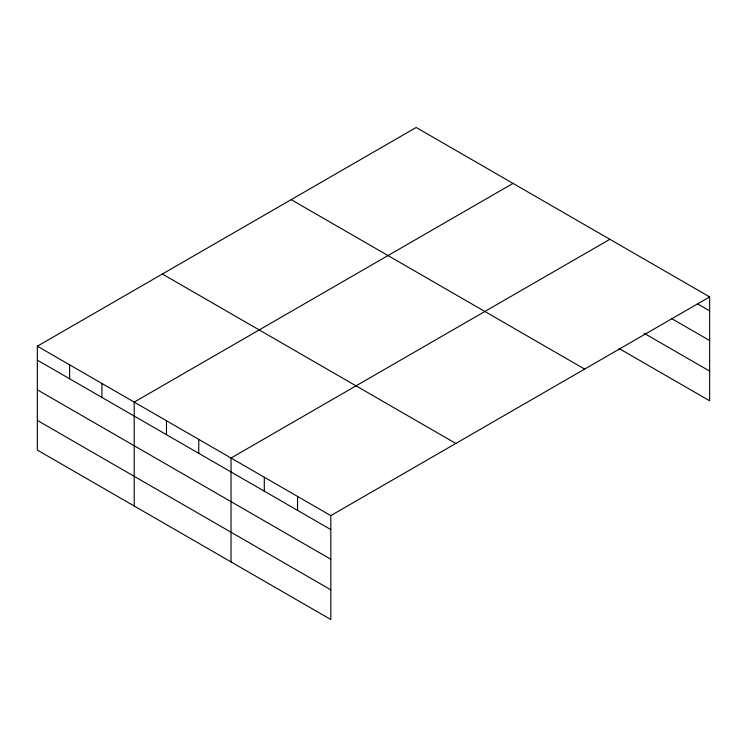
<?xml version="1.0" encoding="UTF-8"?>
<svg xmlns="http://www.w3.org/2000/svg" width="747" height="747" viewBox="0 0 747 747"><rect width="100%" height="100%" fill="white"/><g stroke="black" fill="none" stroke-linecap="round" stroke-linejoin="round"><path stroke-width="1.12" d="M618.946 348.438L709.65 400.803L709.65 296.914L416.182 127.476L37.35 346.197L37.35 450.086L330.818 619.524L330.818 515.626L709.65 296.914M513.03 183.388L134.199 402.11L134.199 505.999M609.869 239.301L231.038 458.023L231.038 561.912M697.558 303.87L709.65 310.855M671.348 318.427L709.65 340.539M644.138 333.302L709.65 371.119M291.171 199.654L584.64 369.093M162.36 274.018L455.829 443.457M37.35 346.197L330.818 515.626M37.35 360.138L330.818 529.576M37.35 389.822L330.818 559.26M37.35 420.402L330.818 589.841M297.558 496.428L297.558 510.369M264.298 477.221L264.298 491.171M198.758 439.385L198.758 453.326M166.478 420.748L166.478 434.689M101.909 383.472L101.909 397.413M69.63 364.835L69.63 378.776"/></g></svg>
